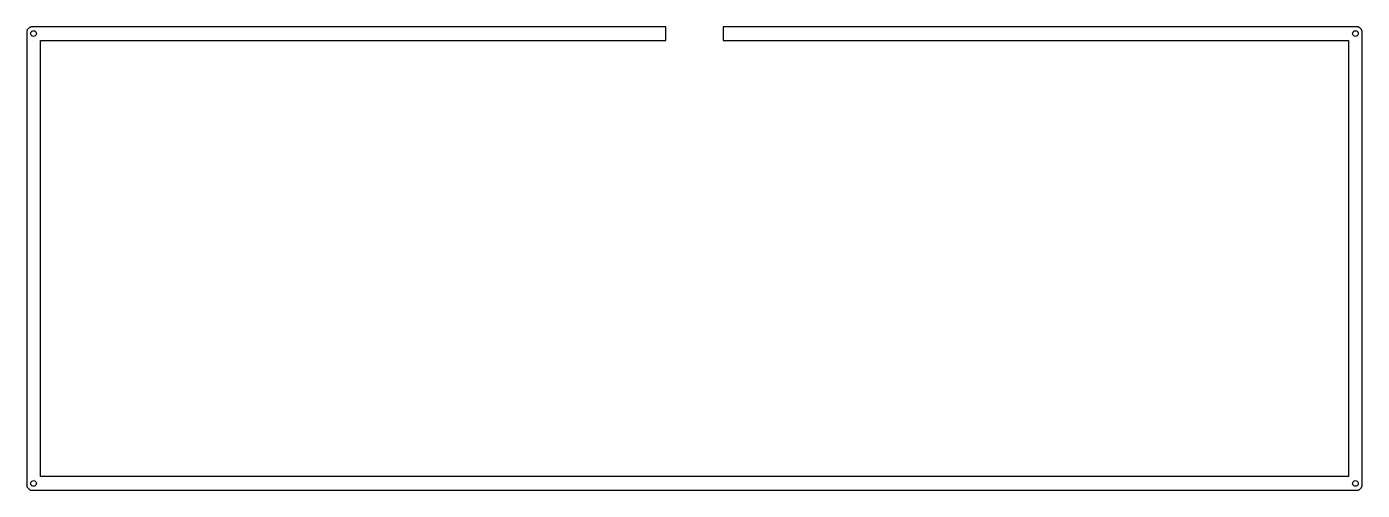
# Model space of a CAD drawing. Extents: x 0 to 233, y 0 to 81.
import ezdxf

# ---------------------------------------------------------------- set-up
doc = ezdxf.new("R2010")
doc.units = 0
doc.layers.get('0').update_dxf_attribs({"linetype": 'CONTINUOUS'})

msp = doc.modelspace()

# ---------------------------------------------------------------- linework, layer by layer
at = {"color": 0}
for p, q in [((0.1, 80.17), (0.09, 80.09)), ((0.09, 80.09), (0.09, 1.09)), ((0.11, 80.25), (0.1, 80.17)), ((0.12, 80.33), (0.11, 80.25)), ((0.14, 80.4), (0.12, 80.33)), ((0.17, 80.48), (0.14, 80.4)), ((0.2, 80.55), (0.17, 80.48)), ((0.24, 80.62), (0.2, 80.55)), ((0.29, 80.68), (0.24, 80.62)), ((0.33, 80.74), (0.29, 80.68)), ((0.39, 80.8), (0.33, 80.74)), ((0.45, 80.85), (0.39, 80.8)), ((0.51, 80.9), (0.45, 80.85)), ((0.57, 80.95), (0.51, 80.9)), ((0.64, 80.98), (0.57, 80.95)), ((0.71, 81.02), (0.64, 80.98)), ((0.78, 81.04), (0.71, 81.02)), ((0.86, 81.07), (0.78, 81.04)), ((0.79, 79.89), (0.82, 80.05)), ((0.82, 79.74), (0.79, 79.89)), ((0.82, 80.05), (0.89, 80.19)), ((0.89, 79.6), (0.82, 79.74)), ((0.94, 81.08), (0.86, 81.07)), ((0.89, 80.19), (1, 80.3)), ((1, 79.49), (0.89, 79.6)), ((1.02, 81.09), (0.94, 81.08)), ((1, 80.3), (1.14, 80.37)), ((1.14, 79.42), (1, 79.49)), ((1.09, 81.09), (1.02, 81.09)), ((111.79, 81.09), (1.09, 81.09)), ((1.14, 80.37), (1.29, 80.39)), ((1.29, 79.39), (1.14, 79.42)), ((1.29, 80.39), (1.45, 80.37)), ((1.45, 79.42), (1.29, 79.39)), ((1.45, 80.37), (1.59, 80.3)), ((1.59, 79.49), (1.45, 79.42)), ((1.59, 80.3), (1.7, 80.19)), ((1.7, 79.6), (1.59, 79.49)), ((1.7, 80.19), (1.77, 80.05)), ((1.77, 79.74), (1.7, 79.6)), ((1.77, 80.05), (1.79, 79.89)), ((1.79, 79.89), (1.77, 79.74)), ((111.79, 78.69), (111.79, 81.09)), ((232.49, 81.09), (121.79, 81.09)), ((121.79, 81.09), (121.79, 78.69)), ((231.79, 79.89), (231.82, 80.05)), ((231.82, 79.74), (231.79, 79.89)), ((231.82, 80.05), (231.89, 80.19)), ((231.89, 79.6), (231.82, 79.74)), ((231.89, 80.19), (232, 80.3)), ((232, 79.49), (231.89, 79.6)), ((232, 80.3), (232.14, 80.37)), ((232.14, 79.42), (232, 79.49)), ((232.14, 80.37), (232.29, 80.39)), ((232.29, 79.39), (232.14, 79.42)), ((232.29, 80.39), (232.45, 80.37)), ((232.45, 79.42), (232.29, 79.39)), ((232.45, 80.37), (232.59, 80.3)), ((232.59, 79.49), (232.45, 79.42)), ((232.57, 81.09), (232.49, 81.09)), ((232.65, 81.08), (232.57, 81.09)), ((232.59, 80.3), (232.7, 80.19)), ((232.7, 79.6), (232.59, 79.49)), ((232.73, 81.07), (232.65, 81.08)), ((232.7, 80.19), (232.77, 80.05)), ((232.77, 79.74), (232.7, 79.6)), ((232.8, 81.04), (232.73, 81.07)), ((232.77, 80.05), (232.79, 79.89)), ((232.79, 79.89), (232.77, 79.74)), ((232.88, 81.02), (232.8, 81.04)), ((232.95, 80.98), (232.88, 81.02)), ((233.01, 80.95), (232.95, 80.98)), ((233.08, 80.9), (233.01, 80.95)), ((233.14, 80.85), (233.08, 80.9)), ((233.2, 80.8), (233.14, 80.85)), ((233.25, 80.74), (233.2, 80.8)), ((233.3, 80.68), (233.25, 80.74)), ((233.35, 80.62), (233.3, 80.68)), ((233.38, 80.55), (233.35, 80.62)), ((233.42, 80.48), (233.38, 80.55)), ((233.44, 80.4), (233.42, 80.48)), ((233.47, 80.33), (233.44, 80.4)), ((233.48, 80.25), (233.47, 80.33)), ((233.49, 80.17), (233.48, 80.25)), ((233.49, 80.09), (233.49, 80.17)), ((233.49, 1.09), (233.49, 80.09)), ((2.49, 2.49), (2.49, 78.69)), ((2.49, 78.69), (111.79, 78.69)), ((121.79, 78.69), (231.09, 78.69)), ((231.09, 78.69), (231.09, 2.49)), ((231.09, 2.49), (2.49, 2.49)), ((0.09, 1.09), (0.1, 1.02)), ((0.1, 1.02), (0.11, 0.94)), ((0.11, 0.94), (0.12, 0.86)), ((0.12, 0.86), (0.14, 0.78)), ((0.14, 0.78), (0.17, 0.71)), ((0.17, 0.71), (0.2, 0.64)), ((0.2, 0.64), (0.24, 0.57)), ((0.24, 0.57), (0.29, 0.51)), ((0.29, 0.51), (0.33, 0.44)), ((0.33, 0.44), (0.39, 0.39)), ((0.39, 0.39), (0.45, 0.33)), ((0.45, 0.33), (0.51, 0.28)), ((0.51, 0.28), (0.57, 0.24)), ((0.57, 0.24), (0.64, 0.2)), ((0.64, 0.2), (0.71, 0.17)), ((0.71, 0.17), (0.78, 0.14)), ((0.78, 0.14), (0.86, 0.12)), ((0.79, 1.29), (0.82, 1.45)), ((0.82, 1.14), (0.79, 1.29)), ((0.82, 1.45), (0.89, 1.59)), ((0.89, 1), (0.82, 1.14)), ((0.86, 0.12), (0.94, 0.1)), ((0.89, 1.59), (1, 1.7)), ((1, 0.89), (0.89, 1)), ((0.94, 0.1), (1.02, 0.1)), ((1, 1.7), (1.14, 1.77)), ((1.14, 0.82), (1, 0.89)), ((1.02, 0.1), (1.09, 0.09)), ((1.09, 0.09), (232.49, 0.09)), ((1.14, 1.77), (1.29, 1.79)), ((1.29, 0.79), (1.14, 0.82)), ((1.29, 1.79), (1.45, 1.77)), ((1.45, 0.82), (1.29, 0.79)), ((1.45, 1.77), (1.59, 1.7)), ((1.59, 0.89), (1.45, 0.82)), ((1.59, 1.7), (1.7, 1.59)), ((1.7, 1), (1.59, 0.89)), ((1.7, 1.59), (1.77, 1.45)), ((1.77, 1.14), (1.7, 1)), ((1.77, 1.45), (1.79, 1.29)), ((1.79, 1.29), (1.77, 1.14)), ((231.79, 1.29), (231.82, 1.45)), ((231.82, 1.14), (231.79, 1.29)), ((231.82, 1.45), (231.89, 1.59)), ((231.89, 1), (231.82, 1.14)), ((231.89, 1.59), (232, 1.7)), ((232, 0.89), (231.89, 1)), ((232, 1.7), (232.14, 1.77)), ((232.14, 0.82), (232, 0.89)), ((232.14, 1.77), (232.29, 1.79)), ((232.29, 0.79), (232.14, 0.82)), ((232.29, 1.79), (232.45, 1.77)), ((232.45, 0.82), (232.29, 0.79)), ((232.45, 1.77), (232.59, 1.7)), ((232.59, 0.89), (232.45, 0.82)), ((232.49, 0.09), (232.57, 0.1)), ((232.57, 0.1), (232.65, 0.1)), ((232.59, 1.7), (232.7, 1.59)), ((232.7, 1), (232.59, 0.89)), ((232.65, 0.1), (232.73, 0.12)), ((232.7, 1.59), (232.77, 1.45)), ((232.77, 1.14), (232.7, 1)), ((232.73, 0.12), (232.8, 0.14)), ((232.77, 1.45), (232.79, 1.29)), ((232.79, 1.29), (232.77, 1.14)), ((232.8, 0.14), (232.88, 0.17)), ((232.88, 0.17), (232.95, 0.2)), ((232.95, 0.2), (233.01, 0.24)), ((233.01, 0.24), (233.08, 0.28)), ((233.08, 0.28), (233.14, 0.33)), ((233.14, 0.33), (233.2, 0.39)), ((233.2, 0.39), (233.25, 0.44)), ((233.25, 0.44), (233.3, 0.51)), ((233.3, 0.51), (233.35, 0.57)), ((233.35, 0.57), (233.38, 0.64)), ((233.38, 0.64), (233.42, 0.71)), ((233.42, 0.71), (233.44, 0.78)), ((233.44, 0.78), (233.47, 0.86)), ((233.47, 0.86), (233.48, 0.94)), ((233.48, 0.94), (233.49, 1.02)), ((233.49, 1.02), (233.49, 1.09))]:
    msp.add_line(p, q, dxfattribs=at)

doc.saveas('drawing.dxf')
